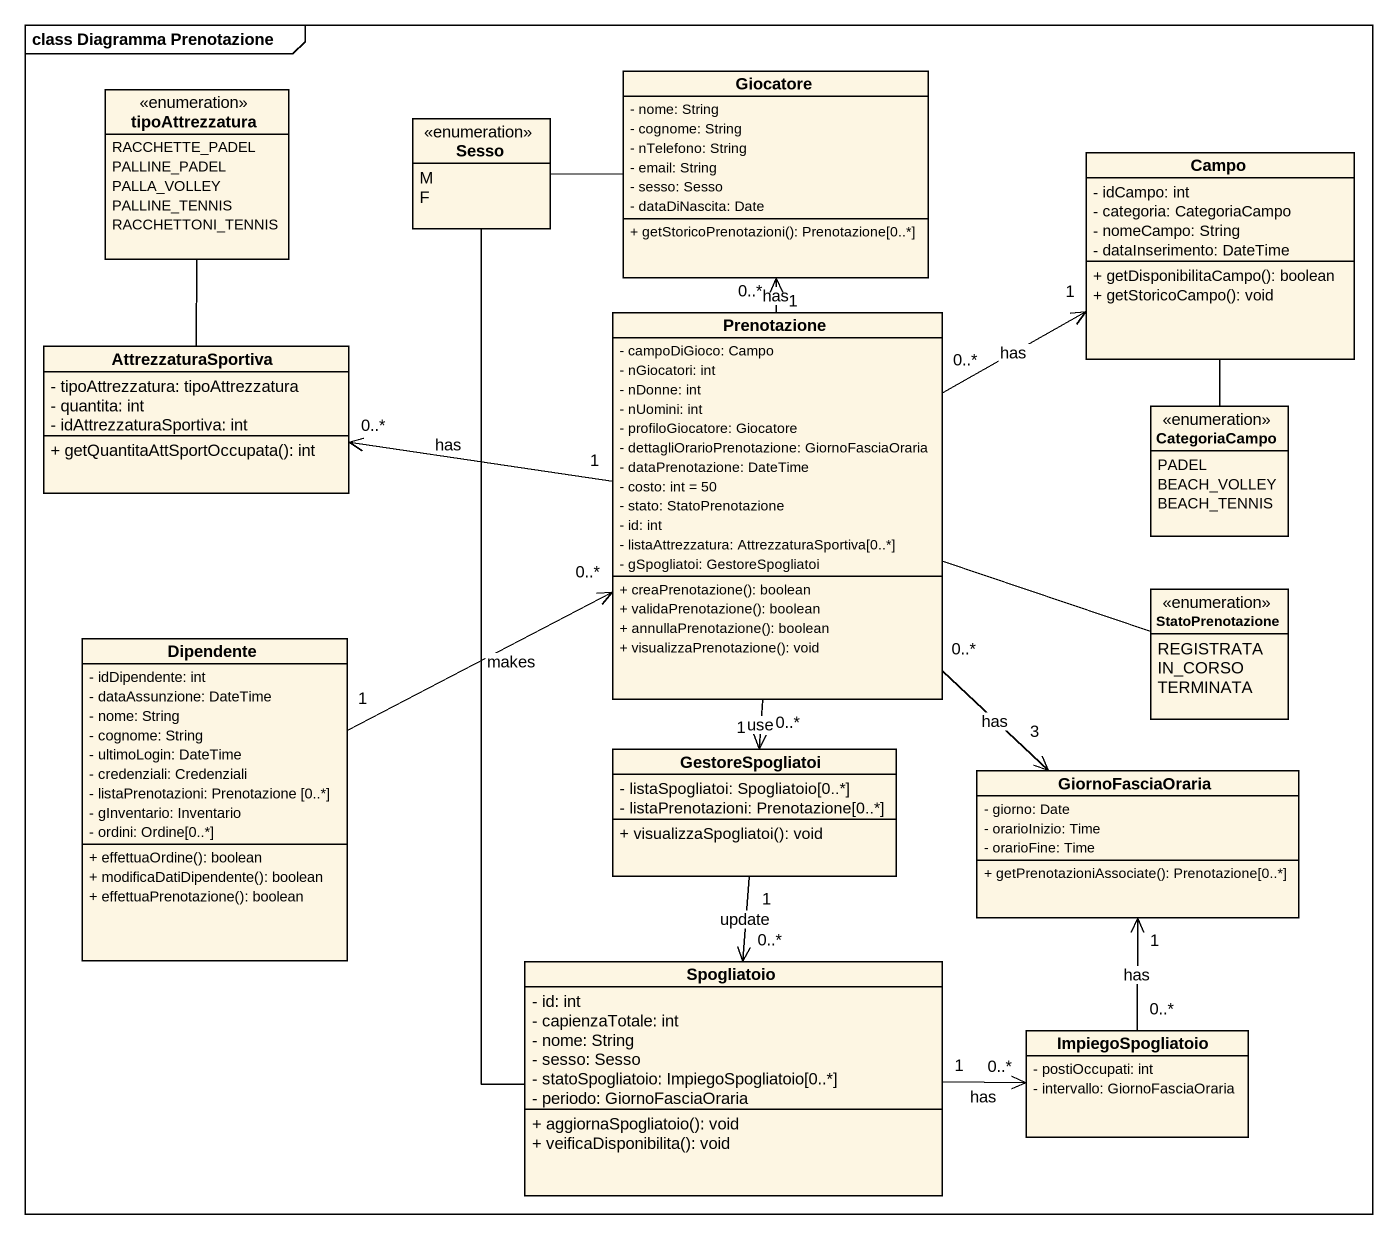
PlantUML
@startuml
mainframe class Diagramma Prenotazione
hide circle
hide empty members
skinparam classAttributeIconSize 0
enum tipoAttrezzatura {
  RACCHETTE_PADEL
  PALLINE_PADEL
  PALLA_VOLLEY
  PALLINE_TENNIS
  RACCHETTONI_TENNIS
}
enum Sesso {
  M
  F
}
class Giocatore {
  - nome: String
  - cognome: String
  - nTelefono: String
  - email: String
  - sesso: Sesso
  - dataDiNascita: Date
  + getStoricoPrenotazioni(): Prenotazione[0..*]
}
class Campo {
  - idCampo: int
  - categoria: CategoriaCampo
  - nomeCampo: String
  - dataInserimento: DateTime
  + getDisponibilitaCampo(): boolean
  + getStoricoCampo(): void
}
class AttrezzaturaSportiva {
  - tipoAttrezzatura: tipoAttrezzatura
  - quantita: int
  - idAttrezzaturaSportiva: int
  + getQuantitaAttSportOccupata(): int
}
class Prenotazione {
  - campoDiGioco: Campo
  - nGiocatori: int
  - nDonne: int
  - nUomini: int
  - profiloGiocatore: Giocatore
  - dettagliOrarioPrenotazione: GiornoFasciaOraria
  - dataPrenotazione: DateTime
  - costo: int = 50
  - stato: StatoPrenotazione
  - id: int
  - listaAttrezzatura: AttrezzaturaSportiva[0..*]
  - gSpogliatoi: GestoreSpogliatoi
  + creaPrenotazione(): boolean
  + validaPrenotazione(): boolean
  + annullaPrenotazione(): boolean
  + visualizzaPrenotazione(): void
}
enum CategoriaCampo {
  PADEL
  BEACH_VOLLEY
  BEACH_TENNIS
}
enum StatoPrenotazione {
  REGISTRATA
  IN_CORSO
  TERMINATA
}
class Dipendente {
  - idDipendente: int
  - dataAssunzione: DateTime
  - nome: String
  - cognome: String
  - ultimoLogin: DateTime
  - credenziali: Credenziali
  - listaPrenotazioni: Prenotazione [0..*]
  - gInventario: Inventario
  - ordini: Ordine[0..*]
  + effettuaOrdine(): boolean
  + modificaDatiDipendente(): boolean
  + effettuaPrenotazione(): boolean
}
class GestoreSpogliatoi {
  - listaSpogliatoi: Spogliatoio[0..*]
  - listaPrenotazioni: Prenotazione[0..*]
  + visualizzaSpogliatoi(): void
}
class GiornoFasciaOraria {
  - giorno: Date
  - orarioInizio: Time
  - orarioFine: Time
  + getPrenotazioniAssociate(): Prenotazione[0..*]
}
class Spogliatoio {
  - id: int
  - capienzaTotale: int
  - nome: String
  - sesso: Sesso
  - statoSpogliatoio: ImpiegoSpogliatoio[0..*]
  - periodo: GiornoFasciaOraria
  + aggiornaSpogliatoio(): void
  + veificaDisponibilita(): void
}
class ImpiegoSpogliatoio {
  - postiOccupati: int
  - intervallo: GiornoFasciaOraria
}
Giocatore -left- Sesso
Giocatore "1" <-- "0..*" Prenotazione : has
Campo -- CategoriaCampo
AttrezzaturaSportiva -up- tipoAttrezzatura
AttrezzaturaSportiva "0..*" <-right- "1" Prenotazione : has
Prenotazione "0..*" -right-> "1" Campo : has
Prenotazione -right- StatoPrenotazione
Prenotazione "0..*" --> "1" GestoreSpogliatoi : use
Prenotazione "0..*" --> "3" GiornoFasciaOraria : has
Dipendente "1" -right-> "0..*" Prenotazione : makes
GestoreSpogliatoi "1" --> "0..*" Spogliatoio : update
Spogliatoio -up- Sesso
Spogliatoio "1" -right-> "0..*" ImpiegoSpogliatoio : has
ImpiegoSpogliatoio "0..*" -up-> "1" GiornoFasciaOraria : has
@enduml
